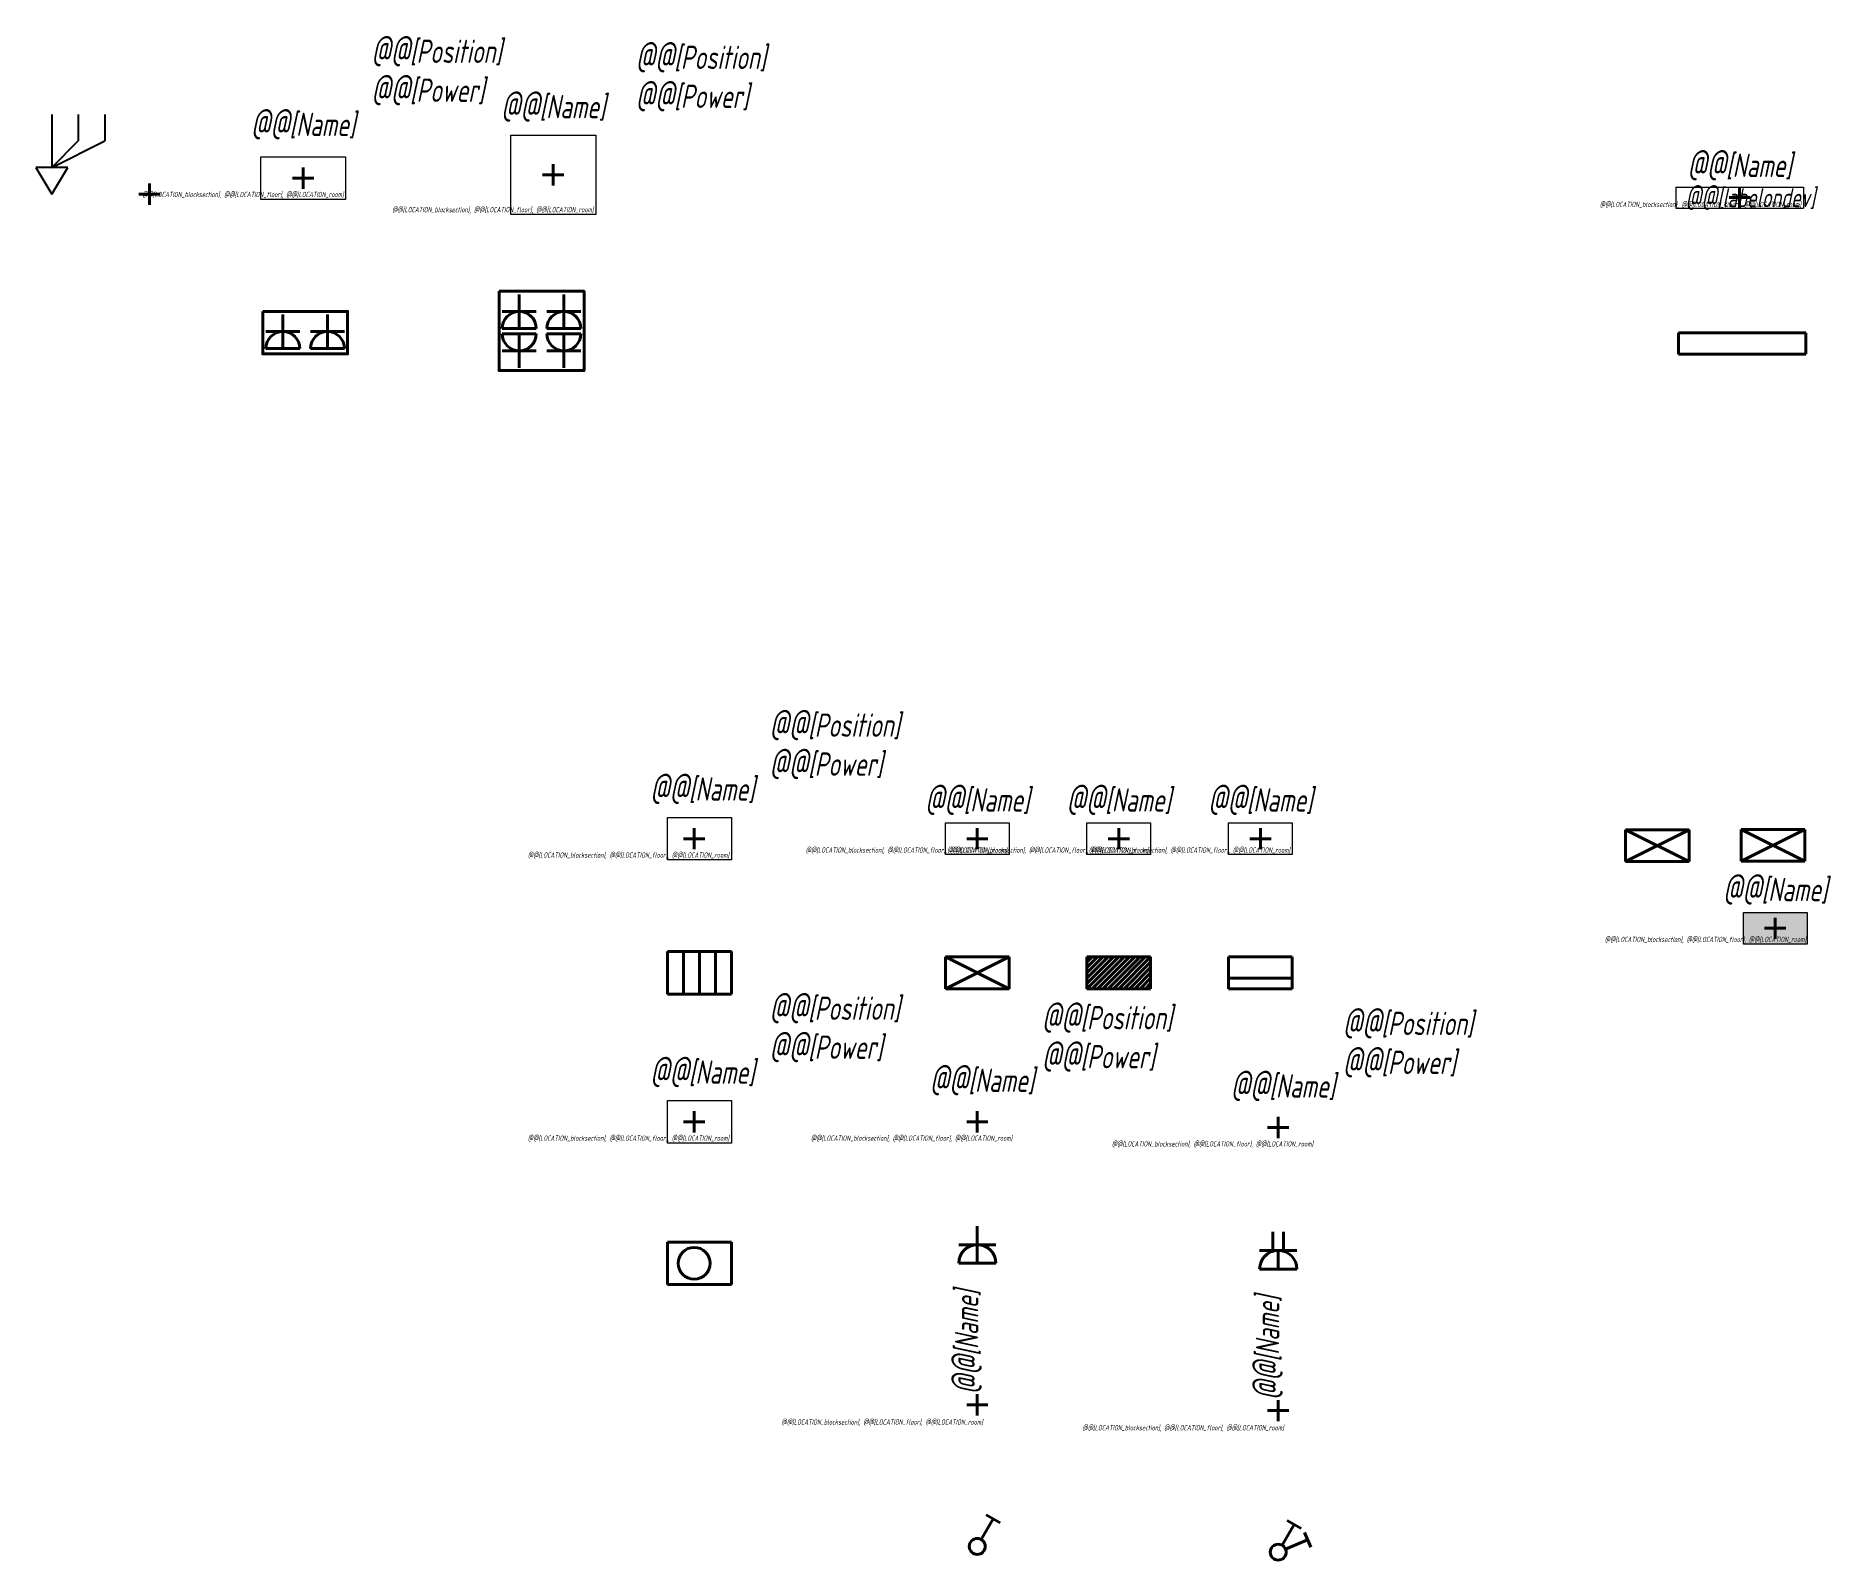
# Model space of a CAD drawing. Header units: inches. Extents: x 2 to 171, y -129 to 15.
import ezdxf
from ezdxf.enums import TextEntityAlignment as Align

# ---------------------------------------------------------------- set-up
doc = ezdxf.new("R2010")
doc.units = ezdxf.units.IN
doc.header["$MEASUREMENT"] = 0
doc.layers.add('EL_DEVICE', color=1, linetype='Continuous', lineweight=40)
doc.layers.add('TABLE', color=7, linetype='Continuous', lineweight=25)
doc.layers.add('EL_DEVICE_NAME', color=7, linetype='Continuous')
doc.layers.add('SYS_DEVICE_BORDER', color=7, linetype='Continuous', lineweight=9, plot=False)
doc.layers.add('SYS_DEVICE_TYPE', color=3, linetype='Continuous', lineweight=9, plot=False)
doc.styles.add('VELEC_R2_5', font='isocpeur.ttf', dxfattribs={"width": 0.7, "oblique": 12, "height": 2.2})

# ---------------------------------------------------------------- blocks, each defined once
blk = doc.blocks.new('DEVICE_CONNECTOR_INOUTNUM')
at = {"layer": 'EL_DEVICE'}
for p, q in [((-1, 0), (1, 0)), ((0, 1), (0, -1))]:
    blk.add_line(p, q, dxfattribs=at)
blk = doc.blocks.new('DEVICE_ELVELEC_DIAGRAM_INOUTGROUP')
at = {"ltscale": 100}
blk.add_blockref('DEVICE_CONNECTOR_INOUTNUM', (0, 0), dxfattribs=at)
blk = doc.blocks.new('ELVELEC_DIAGRAM_INOUTGROUP')
at = {"layer": 'TABLE'}
for p, q in [((0, 7.49933), (0, 2.49933)), ((2.5, 7.499665), (2.5, 4.99933)), ((5, 7.499665), (5, 4.99933)), ((0, 2.49933), (2.5, 4.99933)), ((0, 2.49933), (5, 4.99933)), ((-1.5, 2.499665), (0, 0)), ((1.5, 2.499665), (-1.5, 2.499665)), ((0, 0), (1.5, 2.499665))]:
    blk.add_line(p, q, dxfattribs=at)
blk = doc.blocks.new('ELVELEC_BLOCKCONNECTOR_2P')
at = {"layer": 'EL_DEVICE'}
for p, q in [((-2.1, 3.2), (-2.1, 1.6)), ((2.1, 3.2), (2.1, 1.6)), ((-0.5, 1.6), (-3.7, 1.6)), ((-3.7, 0), (-0.5, 0)), ((-2.1, 0), (-2.1, 1.6)), ((3.7, 1.6), (0.5, 1.6)), ((0.5, 0), (3.7, 0)), ((2.1, 0), (2.1, 1.6))]:
    blk.add_line(p, q, dxfattribs=at)
blk.add_lwpolyline([(-4, 3.5), (4, 3.5), (4, -0.5), (-4, -0.5)], close=True, dxfattribs=at)
for centre in [(-2.1, 0), (2.1, 0)]:
    blk.add_arc(centre, 1.6, 360, 180, dxfattribs=at)
blk = doc.blocks.new('ELVELEC_BLOCKCONNECTOR_4P')
at = {"layer": 'EL_DEVICE'}
for p, q in [((-2.1, 3.2), (-2.1, 1.6)), ((2.1, 3.2), (2.1, 1.6)), ((-0.5, 1.6), (-3.7, 1.6)), ((-3.7, 0), (-0.5, 0)), ((-2.1, 0), (-2.1, 1.6)), ((3.7, 1.6), (0.5, 1.6)), ((0.5, 0), (3.7, 0)), ((2.1, 0), (2.1, 1.6)), ((-3.7, -0.5), (-0.5, -0.5)), ((-2.1, -0.5), (-2.1, -2.1)), ((0.5, -0.5), (3.7, -0.5)), ((2.1, -0.5), (2.1, -2.1)), ((-0.5, -2.1), (-3.7, -2.1)), ((-2.1, -3.7), (-2.1, -2.1)), ((3.7, -2.1), (0.5, -2.1)), ((2.1, -3.7), (2.1, -2.1))]:
    blk.add_line(p, q, dxfattribs=at)
blk.add_lwpolyline([(-4, 3.5), (4, 3.5), (4, -3.97), (-4, -3.97)], close=True, dxfattribs=at)
for centre, start, end in [((-2.1, 0), 360, 180), ((2.1, 0), 360, 180), ((-2.1, -0.5), 180, 0), ((2.1, -0.5), 180, 0)]:
    blk.add_arc(centre, 1.6, start, end, dxfattribs=at)
blk = doc.blocks.new('DEVICE_CONNECTOR_SQUARE')
at = {"layer": 'EL_DEVICE'}
for p, q in [((-1, 0), (1, 0)), ((0, 1), (0, -1))]:
    blk.add_line(p, q, dxfattribs=at)
blk = doc.blocks.new('DEVICE_ELVELEC_BLOCKCONNECTOR_2P')
at = {"layer": 'SYS_DEVICE_BORDER'}
for p, q in [((-4, -2), (-4, 2)), ((-4, 2), (4, 2)), ((4, 2), (4, -2)), ((4, -2), (-4, -2))]:
    blk.add_line(p, q, dxfattribs=at)
at = {"ltscale": 100}
blk.add_blockref('DEVICE_CONNECTOR_SQUARE', (0, 0), dxfattribs=at)
at = {"insert": (6.43, 9.95), "char_height": 2.2, "attachment_point": 4, "style": 'VELEC_R2_5'}
blk.add_mtext_dynamic_manual_height_columns('@@[Position]\\P@@[Power]', width=9.1498, gutter_width=1, heights=[0], dxfattribs=at)
at = {"layer": 'EL_DEVICE_NAME', "style": 'VELEC_R2_5', "oblique": 12, "width": 0.7}
blk.add_text('@@[Name]', height=2.2, dxfattribs=at).set_placement((0, 5.06), align=Align.MIDDLE_CENTER)
at = {"layer": 'SYS_DEVICE_TYPE', "style": 'VELEC_R2_5', "oblique": 12, "width": 0.7}
blk.add_text('@@[LOCATION_blocksection], @@[LOCATION_floor], @@[LOCATION_room]', height=0.5, dxfattribs=at).set_placement((3.82, -1.54), align=Align.MIDDLE_RIGHT)
blk = doc.blocks.new('DEVICE_ELVELEC_BLOCKCONNECTOR_4P')
at = {"layer": 'SYS_DEVICE_BORDER'}
for p, q in [((-4, -3.74), (-4, 3.74)), ((-4, 3.74), (4, 3.74)), ((4, 3.74), (4, -3.74)), ((4, -3.74), (-4, -3.74))]:
    blk.add_line(p, q, dxfattribs=at)
at = {"ltscale": 100}
blk.add_blockref('DEVICE_CONNECTOR_SQUARE', (0, 0), dxfattribs=at)
at = {"insert": (7.77, 9.08), "char_height": 2.2, "attachment_point": 4, "style": 'VELEC_R2_5'}
blk.add_mtext_dynamic_manual_height_columns('@@[Position]\\P@@[Power]', width=9.1498, gutter_width=1, heights=[0], dxfattribs=at)
at = {"layer": 'EL_DEVICE_NAME', "style": 'VELEC_R2_5', "oblique": 12, "width": 0.7}
blk.add_text('@@[Name]', height=2.2, dxfattribs=at).set_placement((0, 6.43), align=Align.MIDDLE_CENTER)
at = {"layer": 'SYS_DEVICE_TYPE', "style": 'VELEC_R2_5', "oblique": 12, "width": 0.7}
blk.add_text('@@[LOCATION_blocksection], @@[LOCATION_floor], @@[LOCATION_room]', height=0.5, dxfattribs=at).set_placement((3.8, -3.27), align=Align.MIDDLE_RIGHT)
blk = doc.blocks.new('DEVICE_ELVELEC_LIGHT1_1')
at = {"layer": 'SYS_DEVICE_BORDER'}
for p, q in [((-6, 1), (6, 1)), ((-6, 1), (-6, -1)), ((6, 1), (6, -1)), ((-6, -1), (6, -1))]:
    blk.add_line(p, q, dxfattribs=at)
at = {"ltscale": 100}
blk.add_blockref('DEVICE_CONNECTOR_SQUARE', (0, 0), dxfattribs=at)
at = {"layer": 'EL_DEVICE_NAME', "style": 'VELEC_R2_5', "oblique": 12, "width": 0.7}
for s, height, p in [('@@[Name]', 2.2, (0, 3.04)), ('@@[labelondev]', 1.8, (1, 0))]:
    blk.add_text(s, height=height, dxfattribs=at).set_placement(p, align=Align.MIDDLE_CENTER)
at = {"layer": 'SYS_DEVICE_TYPE', "style": 'VELEC_R2_5', "oblique": 12, "width": 0.7}
blk.add_text('@@[LOCATION_blocksection], @@[LOCATION_floor], @@[LOCATION_room]', height=0.5, dxfattribs=at).set_placement((5.8, -0.64), align=Align.MIDDLE_RIGHT)
blk = doc.blocks.new('ELVELEC_LIGHT1_1')
at = {"layer": 'EL_DEVICE'}
for p, q in [((-6, 1), (6, 1)), ((-6, 1), (-6, -1)), ((6, 1), (6, -1)), ((-6, -1), (6, -1))]:
    blk.add_line(p, q, dxfattribs=at)
blk = doc.blocks.new('ELVELEC_POWER_MOTOR1')
at = {"layer": 'EL_DEVICE'}
for p, q in [((-2.5, 2), (3.5, 2)), ((-2.5, -2), (-2.5, 2)), ((3.5, 2), (3.5, -2)), ((3.5, -2), (-2.5, -2))]:
    blk.add_line(p, q, dxfattribs=at)
blk.add_circle((0, 0), 1.5, dxfattribs=at)
blk = doc.blocks.new('ELVELEC_POWER_HEATER1')
at = {"layer": 'EL_DEVICE'}
for p, q in [((-2.5, 2), (3.5, 2)), ((-2.5, -2), (-2.5, 2)), ((-1, -2), (-1, 2)), ((0.5, -2), (0.5, 1.98)), ((2, -2), (2, 2)), ((3.5, 2), (3.5, -2)), ((3.5, -2), (-2.5, -2))]:
    blk.add_line(p, q, dxfattribs=at)
blk = doc.blocks.new('ELVELEC_POWER_SHAO1')
at = {"layer": 'EL_DEVICE'}
for p, q in [((-3, 1.5), (3, 1.5)), ((-3, -1.5), (-3, 1.5)), ((3, -1.5), (-3, 1.5)), ((3, 1.5), (-3, -1.5)), ((3, 1.5), (3, -1.5)), ((3, -1.5), (-3, -1.5))]:
    blk.add_line(p, q, dxfattribs=at)
blk = doc.blocks.new('ELVELEC_POWER_SHO1')
at = {"layer": 'EL_DEVICE'}
for p, q in [((-3, 1.5), (3, 1.5)), ((-3, -1.5), (-3, 1.5)), ((-3, 1), (-2.5, 1.5)), ((-3, 0.5), (-2, 1.5)), ((-3, 0), (-1.5, 1.5)), ((-3, -0.5), (-1.01, 1.5)), ((-3, -1), (-0.5, 1.5)), ((-3, -1.5), (0, 1.5)), ((-2.5, -1.5), (0.5, 1.5)), ((-2, -1.5), (1, 1.5)), ((-1.5, -1.5), (1.5, 1.5)), ((2, 1.5), (-1, -1.5)), ((2.5, 1.5), (-0.5, -1.5)), ((3, 1.5), (0, -1.5)), ((3, 1), (0.5, -1.5)), ((3, 0.5), (1.01, -1.5)), ((3, 0), (1.5, -1.5)), ((3, 1.5), (3, -1.5)), ((3, -1.5), (-3, -1.5)), ((3, -0.5), (2, -1.5)), ((3, -1), (2.51, -1.5))]:
    blk.add_line(p, q, dxfattribs=at)
blk = doc.blocks.new('ELVELEC_POWER_SHR1')
at = {"layer": 'EL_DEVICE'}
for p, q in [((-3, 1.5), (3, 1.5)), ((-3, -1.5), (-3, 1.5)), ((3, 1.5), (3, -1.5)), ((3, -0.5), (-3, -0.5)), ((3, -1.5), (-3, -1.5))]:
    blk.add_line(p, q, dxfattribs=at)
blk = doc.blocks.new('ELVELEC_SOCKET1_1P')
at = {"layer": 'EL_DEVICE', "ltscale": 100}
for p, q in [((0, 3.5), (0, 0)), ((1.75, 1.75), (-1.75, 1.75)), ((-1.75, 0), (1.75, 0)), ((-1.12, 1.35), (-1.35, 1.12))]:
    blk.add_line(p, q, dxfattribs=at)
at = {"layer": 'EL_DEVICE'}
blk.add_arc((0, 0), 1.75, 0, 180, dxfattribs=at)
blk = doc.blocks.new('ELVELEC_SOCKET1_2P')
at = {"layer": 'EL_DEVICE', "ltscale": 100}
for p, q in [((-0.51, 3.5), (-0.51, 1.75)), ((0.5, 3.5), (0.5, 1.75)), ((1.75, 1.75), (-1.75, 1.75)), ((0, 0), (0, 1.75)), ((-1.75, 0), (1.75, 0)), ((-1.12, 1.35), (-1.35, 1.12))]:
    blk.add_line(p, q, dxfattribs=at)
at = {"layer": 'EL_DEVICE'}
blk.add_arc((0, 0), 1.75, 0, 180, dxfattribs=at)
blk = doc.blocks.new('ELVELEC_SWITH1_1P')
at = {"layer": 'EL_DEVICE', "ltscale": 100}
for p, q in [((0.37, 0.65), (1.5, 2.6)), ((2.15, 2.22), (0.85, 2.97))]:
    blk.add_line(p, q, dxfattribs=at)
blk.add_circle((0, 0), 0.75, dxfattribs=at)
blk = doc.blocks.new('ELVELEC_SWITH1_2P')
at = {"layer": 'EL_DEVICE', "ltscale": 100}
for p, q in [((0.37, 0.65), (1.5, 2.6)), ((2.15, 2.22), (0.85, 2.97)), ((3.06, 0.48), (2.47, 1.86)), ((0.69, 0.29), (2.76, 1.17))]:
    blk.add_line(p, q, dxfattribs=at)
blk.add_circle((0, 0), 0.75, dxfattribs=at)
blk = doc.blocks.new('DEVICE_ELVELEC_POWER_HEATER1')
at = {"layer": 'SYS_DEVICE_BORDER'}
for p, q in [((-2.5, 2), (3.5, 2)), ((-2.5, -2), (-2.5, 2)), ((3.5, 2), (3.5, -2)), ((3.5, -2), (-2.5, -2))]:
    blk.add_line(p, q, dxfattribs=at)
at = {"ltscale": 100}
blk.add_blockref('DEVICE_CONNECTOR_SQUARE', (0, 0), dxfattribs=at)
at = {"insert": (7.1, 8.7), "char_height": 2.2, "attachment_point": 4, "style": 'VELEC_R2_5'}
blk.add_mtext_dynamic_manual_height_columns('@@[Position]\\P@@[Power]', width=9.1498, gutter_width=1, heights=[0], dxfattribs=at)
at = {"layer": 'EL_DEVICE_NAME', "style": 'VELEC_R2_5', "oblique": 12, "width": 0.7}
blk.add_text('@@[Name]', height=2.2, dxfattribs=at).set_placement((-4.14, 4.68), align=Align.MIDDLE_LEFT)
at = {"layer": 'SYS_DEVICE_TYPE', "style": 'VELEC_R2_5', "oblique": 12, "width": 0.7}
blk.add_text('@@[LOCATION_blocksection], @@[LOCATION_floor], @@[LOCATION_room]', height=0.5, dxfattribs=at).set_placement((3.3, -1.54), align=Align.MIDDLE_RIGHT)
blk = doc.blocks.new('DEVICE_ELVELEC_POWER_MOTOR1')
at = {"layer": 'SYS_DEVICE_BORDER'}
for p, q in [((-2.5, 2), (3.5, 2)), ((-2.5, -2), (-2.5, 2)), ((3.5, 2), (3.5, -2)), ((3.5, -2), (-2.5, -2))]:
    blk.add_line(p, q, dxfattribs=at)
at = {"ltscale": 100}
blk.add_blockref('DEVICE_CONNECTOR_SQUARE', (0, 0), dxfattribs=at)
at = {"insert": (7.1, 8.7), "char_height": 2.2, "attachment_point": 4, "style": 'VELEC_R2_5'}
blk.add_mtext_dynamic_manual_height_columns('@@[Position]\\P@@[Power]', width=9.1498, gutter_width=1, heights=[0], dxfattribs=at)
at = {"layer": 'EL_DEVICE_NAME', "style": 'VELEC_R2_5', "oblique": 12, "width": 0.7}
blk.add_text('@@[Name]', height=2.2, dxfattribs=at).set_placement((-4.14, 4.68), align=Align.MIDDLE_LEFT)
at = {"layer": 'SYS_DEVICE_TYPE', "style": 'VELEC_R2_5', "oblique": 12, "width": 0.7}
blk.add_text('@@[LOCATION_blocksection], @@[LOCATION_floor], @@[LOCATION_room]', height=0.5, dxfattribs=at).set_placement((3.3, -1.54), align=Align.MIDDLE_RIGHT)
blk = doc.blocks.new('DEVICE_ELVELEC_POWER_SHAO1')
at = {"layer": 'SYS_DEVICE_BORDER'}
for p, q in [((-3, 1.5), (3, 1.5)), ((-3, -1.5), (-3, 1.5)), ((3, 1.5), (3, -1.5)), ((3, -1.5), (-3, -1.5))]:
    blk.add_line(p, q, dxfattribs=at)
at = {"ltscale": 100}
blk.add_blockref('DEVICE_CONNECTOR_SQUARE', (0, 0), dxfattribs=at)
at = {"layer": 'EL_DEVICE_NAME', "style": 'VELEC_R2_5', "oblique": 12, "width": 0.7}
blk.add_text('@@[Name]', height=2.2, dxfattribs=at).set_placement((0, 3.65), align=Align.MIDDLE_CENTER)
at = {"layer": 'SYS_DEVICE_TYPE', "style": 'VELEC_R2_5', "oblique": 12, "width": 0.7}
blk.add_text('@@[LOCATION_blocksection], @@[LOCATION_floor], @@[LOCATION_room]', height=0.5, dxfattribs=at).set_placement((2.81, -1.07), align=Align.MIDDLE_RIGHT)
blk = doc.blocks.new('DEVICE_ELVELEC_POWER_SHO1')
at = {"layer": 'SYS_DEVICE_BORDER'}
for p, q in [((-3, 1.5), (3, 1.5)), ((-3, -1.5), (-3, 1.5)), ((3, 1.5), (3, -1.5)), ((3, -1.5), (-3, -1.5))]:
    blk.add_line(p, q, dxfattribs=at)
at = {"ltscale": 100}
blk.add_blockref('DEVICE_CONNECTOR_SQUARE', (0, 0), dxfattribs=at)
at = {"layer": 'EL_DEVICE_NAME', "style": 'VELEC_R2_5', "oblique": 12, "width": 0.7}
blk.add_text('@@[Name]', height=2.2, dxfattribs=at).set_placement((0, 3.65), align=Align.MIDDLE_CENTER)
at = {"layer": 'SYS_DEVICE_TYPE', "style": 'VELEC_R2_5', "oblique": 12, "width": 0.7}
blk.add_text('@@[LOCATION_blocksection], @@[LOCATION_floor], @@[LOCATION_room]', height=0.5, dxfattribs=at).set_placement((2.81, -1.07), align=Align.MIDDLE_RIGHT)
blk = doc.blocks.new('DEVICE_ELVELEC_POWER_SHR1')
at = {"layer": 'SYS_DEVICE_BORDER'}
for p, q in [((-3, 1.5), (3, 1.5)), ((-3, -1.5), (-3, 1.5)), ((3, 1.5), (3, -1.5)), ((3, -1.5), (-3, -1.5))]:
    blk.add_line(p, q, dxfattribs=at)
at = {"ltscale": 100}
blk.add_blockref('DEVICE_CONNECTOR_SQUARE', (0, 0), dxfattribs=at)
at = {"layer": 'EL_DEVICE_NAME', "style": 'VELEC_R2_5', "oblique": 12, "width": 0.7}
blk.add_text('@@[Name]', height=2.2, dxfattribs=at).set_placement((0, 3.65), align=Align.MIDDLE_CENTER)
at = {"layer": 'SYS_DEVICE_TYPE', "style": 'VELEC_R2_5', "oblique": 12, "width": 0.7}
blk.add_text('@@[LOCATION_blocksection], @@[LOCATION_floor], @@[LOCATION_room]', height=0.5, dxfattribs=at).set_placement((2.81, -1.07), align=Align.MIDDLE_RIGHT)
blk = doc.blocks.new('DEVICE_ELVELEC_SOCKET1_1P')
at = {"ltscale": 100}
blk.add_blockref('DEVICE_CONNECTOR_SQUARE', (0, 0), dxfattribs=at)
at = {"insert": (6.09, 7.81), "char_height": 2.2, "attachment_point": 4, "style": 'VELEC_R2_5'}
blk.add_mtext_dynamic_manual_height_columns('@@[Position]\\P@@[Power]', width=9.1498, gutter_width=1, heights=[0], dxfattribs=at)
at = {"layer": 'EL_DEVICE_NAME', "style": 'VELEC_R2_5', "oblique": 12, "width": 0.7}
blk.add_text('@@[Name]', height=2.2, dxfattribs=at).set_placement((-4.47, 3.91), align=Align.MIDDLE_LEFT)
at = {"layer": 'SYS_DEVICE_TYPE', "style": 'VELEC_R2_5', "oblique": 12, "width": 0.7}
blk.add_text('@@[LOCATION_blocksection], @@[LOCATION_floor], @@[LOCATION_room]', height=0.5, dxfattribs=at).set_placement((3.3, -1.54), align=Align.MIDDLE_RIGHT)
blk = doc.blocks.new('DEVICE_ELVELEC_SOCKET1_2P')
at = {"ltscale": 100}
blk.add_blockref('DEVICE_CONNECTOR_SQUARE', (0, 0), dxfattribs=at)
at = {"insert": (6.09, 7.81), "char_height": 2.2, "attachment_point": 4, "style": 'VELEC_R2_5'}
blk.add_mtext_dynamic_manual_height_columns('@@[Position]\\P@@[Power]', width=9.1498, gutter_width=1, heights=[0], dxfattribs=at)
at = {"layer": 'EL_DEVICE_NAME', "style": 'VELEC_R2_5', "oblique": 12, "width": 0.7}
blk.add_text('@@[Name]', height=2.2, dxfattribs=at).set_placement((-4.47, 3.91), align=Align.MIDDLE_LEFT)
at = {"layer": 'SYS_DEVICE_TYPE', "style": 'VELEC_R2_5', "oblique": 12, "width": 0.7}
blk.add_text('@@[LOCATION_blocksection], @@[LOCATION_floor], @@[LOCATION_room]', height=0.5, dxfattribs=at).set_placement((3.3, -1.54), align=Align.MIDDLE_RIGHT)
blk = doc.blocks.new('DEVICE_ELVELEC_SWITH1_1P')
at = {"ltscale": 100}
blk.add_blockref('DEVICE_CONNECTOR_SQUARE', (0, 0), dxfattribs=at)
at = {"layer": 'EL_DEVICE_NAME', "style": 'VELEC_R2_5', "oblique": 12, "width": 0.7}
blk.add_text('@@[Name]', height=2.2, rotation=90, dxfattribs=at).set_placement((-1, 1), align=Align.MIDDLE_LEFT)
at = {"layer": 'SYS_DEVICE_TYPE', "style": 'VELEC_R2_5', "oblique": 12, "width": 0.7}
blk.add_text('@@[LOCATION_blocksection], @@[LOCATION_floor], @@[LOCATION_room]', height=0.5, dxfattribs=at).set_placement((0.53, -1.61), align=Align.MIDDLE_RIGHT)
blk = doc.blocks.new('DEVICE_ELVELEC_SWITH1_2P')
at = {"ltscale": 100}
blk.add_blockref('DEVICE_CONNECTOR_SQUARE', (0, 0), dxfattribs=at)
at = {"layer": 'EL_DEVICE_NAME', "style": 'VELEC_R2_5', "oblique": 12, "width": 0.7}
blk.add_text('@@[Name]', height=2.2, rotation=90, dxfattribs=at).set_placement((-1, 1), align=Align.MIDDLE_LEFT)
at = {"layer": 'SYS_DEVICE_TYPE', "style": 'VELEC_R2_5', "oblique": 12, "width": 0.7}
blk.add_text('@@[LOCATION_blocksection], @@[LOCATION_floor], @@[LOCATION_room]', height=0.5, dxfattribs=at).set_placement((0.53, -1.61), align=Align.MIDDLE_RIGHT)
blk = doc.blocks.new('ELVELEC_POWER_SHAO1NEW')
at = {"layer": 'EL_DEVICE'}
for p, q in [((-3, 1.5), (3, 1.5)), ((-3, -1.5), (-3, 1.5)), ((3, -1.5), (-3, 1.5)), ((3, 1.5), (-3, -1.5)), ((3, 1.5), (3, -1.5)), ((3, -1.5), (-3, -1.5))]:
    blk.add_line(p, q, dxfattribs=at)
blk = doc.blocks.new('DEVICE_ELVELEC_POWER_SHAO1NEW')
h = blk.add_hatch(color=7)
h.dxf.hatch_style = 1
h.paths.add_polyline_path([(3, 1.5), (-3, 1.5), (-3, -1.5), (3, -1.5)])
at = {"layer": 'SYS_DEVICE_BORDER'}
for p, q in [((-3, 1.5), (3, 1.5)), ((-3, -1.5), (-3, 1.5)), ((3, 1.5), (3, -1.5)), ((3, -1.5), (-3, -1.5))]:
    blk.add_line(p, q, dxfattribs=at)
at = {"ltscale": 100}
blk.add_blockref('DEVICE_CONNECTOR_SQUARE', (0, 0), dxfattribs=at)
at = {"layer": 'EL_DEVICE_NAME', "style": 'VELEC_R2_5', "oblique": 12, "width": 0.7}
blk.add_text('@@[Name]', height=2.2, dxfattribs=at).set_placement((0, 3.65), align=Align.MIDDLE_CENTER)
at = {"layer": 'SYS_DEVICE_TYPE', "style": 'VELEC_R2_5', "oblique": 12, "width": 0.7}
blk.add_text('@@[LOCATION_blocksection], @@[LOCATION_floor], @@[LOCATION_room]', height=0.5, dxfattribs=at).set_placement((2.92, -1.05), align=Align.MIDDLE_RIGHT)

msp = doc.modelspace()

# ---------------------------------------------------------------- block references
for name, p in [('DEVICE_ELVELEC_BLOCKCONNECTOR_2P', (26.96, 1.45)), ('DEVICE_ELVELEC_BLOCKCONNECTOR_4P', (50.52, 1.75)), ('ELVELEC_DIAGRAM_INOUTGROUP', (3.28, -0.05)), ('DEVICE_ELVELEC_LIGHT1_1', (162.29, -0.39)), ('DEVICE_ELVELEC_DIAGRAM_INOUTGROUP', (12.48, -0.05)), ('ELVELEC_BLOCKCONNECTOR_4P', (49.42, -12.71)), ('ELVELEC_LIGHT1_1', (162.53, -14.12)), ('ELVELEC_POWER_SHAO1NEW', (165.42, -61.4)), ('DEVICE_ELVELEC_POWER_SHAO1NEW', (165.64, -69.22))]:
    msp.add_blockref(name, p)
at = {"zscale": 0.0393700787401575}
msp.add_blockref('ELVELEC_BLOCKCONNECTOR_2P', (27.15, -14.61), dxfattribs=at)
at = {"layer": 'SYS_DEVICE_BORDER'}
for name, p in [('DEVICE_ELVELEC_POWER_HEATER1', (63.8, -60.78)), ('DEVICE_ELVELEC_POWER_SHAO1', (90.47, -60.78)), ('DEVICE_ELVELEC_POWER_SHO1', (103.8, -60.78)), ('DEVICE_ELVELEC_POWER_SHR1', (117.14, -60.78)), ('ELVELEC_POWER_SHAO1', (154.54, -61.44)), ('ELVELEC_POWER_HEATER1', (63.8, -73.42)), ('ELVELEC_POWER_SHAO1', (90.47, -73.42)), ('ELVELEC_POWER_SHO1', (103.8, -73.42)), ('ELVELEC_POWER_SHR1', (117.14, -73.42)), ('DEVICE_ELVELEC_POWER_MOTOR1', (63.8, -87.45)), ('DEVICE_ELVELEC_SOCKET1_1P', (90.47, -87.45)), ('DEVICE_ELVELEC_SOCKET1_2P', (118.82, -87.99)), ('ELVELEC_SOCKET1_1P', (90.47, -100.78)), ('ELVELEC_SOCKET1_2P', (118.82, -101.32)), ('ELVELEC_POWER_MOTOR1', (63.8, -100.78)), ('DEVICE_ELVELEC_SWITH1_1P', (90.47, -114.12)), ('DEVICE_ELVELEC_SWITH1_2P', (118.82, -114.66)), ('ELVELEC_SWITH1_1P', (90.47, -127.45)), ('ELVELEC_SWITH1_2P', (118.82, -127.99))]:
    msp.add_blockref(name, p, dxfattribs=at)

doc.saveas('drawing.dxf')
